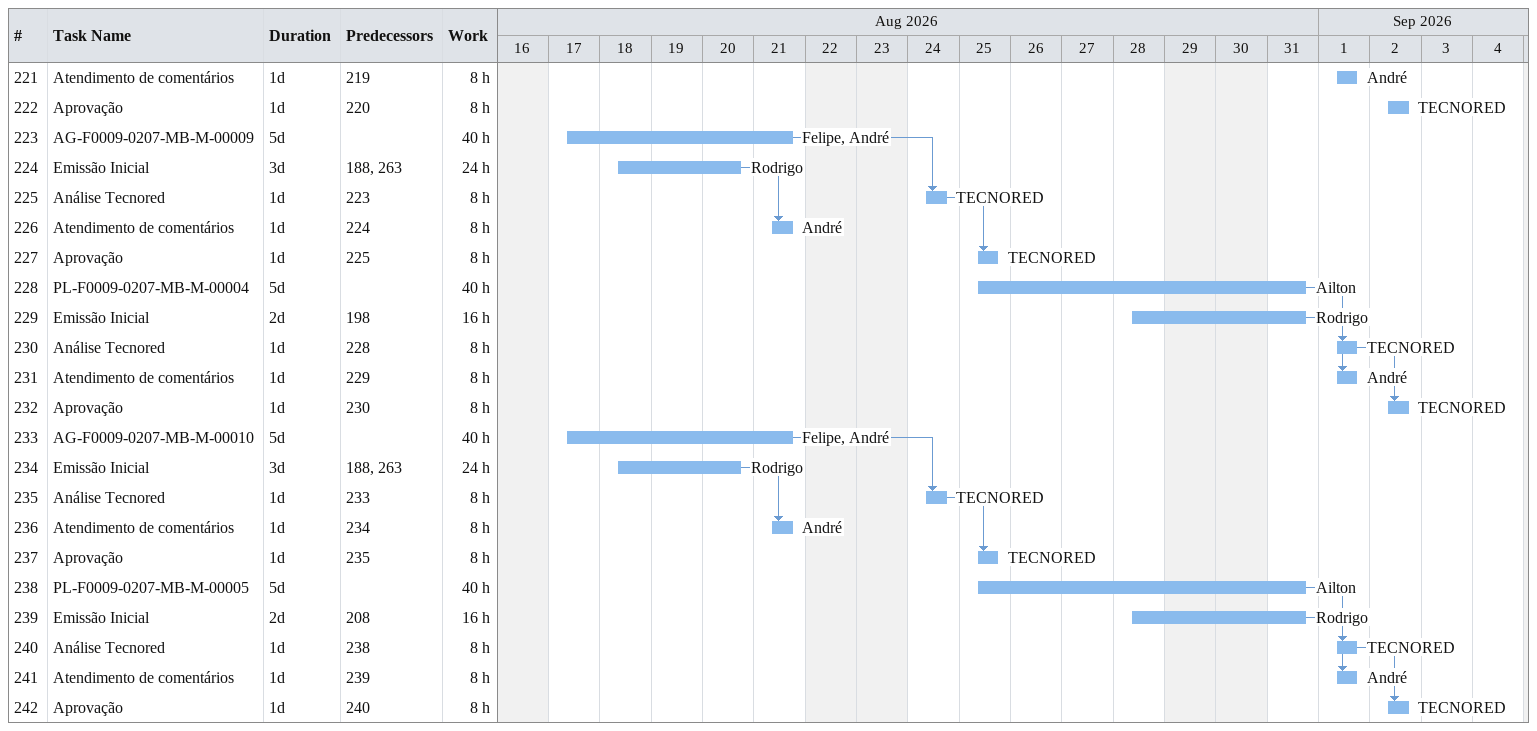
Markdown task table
| ID | Task | Duration | Start | Finish | Predecessors | Resources | Work (h) |
|---|---|---|---|---|---|---|---|
| 221 | Atendimento de comentários | 1d | 2026-09-01 | 2026-09-01 | 219 | André | 8 |
| 222 | Aprovação | 1d | 2026-09-02 | 2026-09-02 | 220 | TECNORED | 8 |
| 223 | AG-F0009-0207-MB-M-00009 | 5d | 2026-08-17 | 2026-08-21 |  | Felipe, André | 40 |
| 224 | Emissão Inicial | 3d | 2026-08-18 | 2026-08-20 | 188, 263 | Rodrigo | 24 |
| 225 | Análise Tecnored | 1d | 2026-08-24 | 2026-08-24 | 223 | TECNORED | 8 |
| 226 | Atendimento de comentários | 1d | 2026-08-21 | 2026-08-21 | 224 | André | 8 |
| 227 | Aprovação | 1d | 2026-08-25 | 2026-08-25 | 225 | TECNORED | 8 |
| 228 | PL-F0009-0207-MB-M-00004 | 5d | 2026-08-25 | 2026-08-31 |  | Ailton | 40 |
| 229 | Emissão Inicial | 2d | 2026-08-28 | 2026-08-31 | 198 | Rodrigo | 16 |
| 230 | Análise Tecnored | 1d | 2026-09-01 | 2026-09-01 | 228 | TECNORED | 8 |
| 231 | Atendimento de comentários | 1d | 2026-09-01 | 2026-09-01 | 229 | André | 8 |
| 232 | Aprovação | 1d | 2026-09-02 | 2026-09-02 | 230 | TECNORED | 8 |
| 233 | AG-F0009-0207-MB-M-00010 | 5d | 2026-08-17 | 2026-08-21 |  | Felipe, André | 40 |
| 234 | Emissão Inicial | 3d | 2026-08-18 | 2026-08-20 | 188, 263 | Rodrigo | 24 |
| 235 | Análise Tecnored | 1d | 2026-08-24 | 2026-08-24 | 233 | TECNORED | 8 |
| 236 | Atendimento de comentários | 1d | 2026-08-21 | 2026-08-21 | 234 | André | 8 |
| 237 | Aprovação | 1d | 2026-08-25 | 2026-08-25 | 235 | TECNORED | 8 |
| 238 | PL-F0009-0207-MB-M-00005 | 5d | 2026-08-25 | 2026-08-31 |  | Ailton | 40 |
| 239 | Emissão Inicial | 2d | 2026-08-28 | 2026-08-31 | 208 | Rodrigo | 16 |
| 240 | Análise Tecnored | 1d | 2026-09-01 | 2026-09-01 | 238 | TECNORED | 8 |
| 241 | Atendimento de comentários | 1d | 2026-09-01 | 2026-09-01 | 239 | André | 8 |
| 242 | Aprovação | 1d | 2026-09-02 | 2026-09-02 | 240 | TECNORED | 8 |
